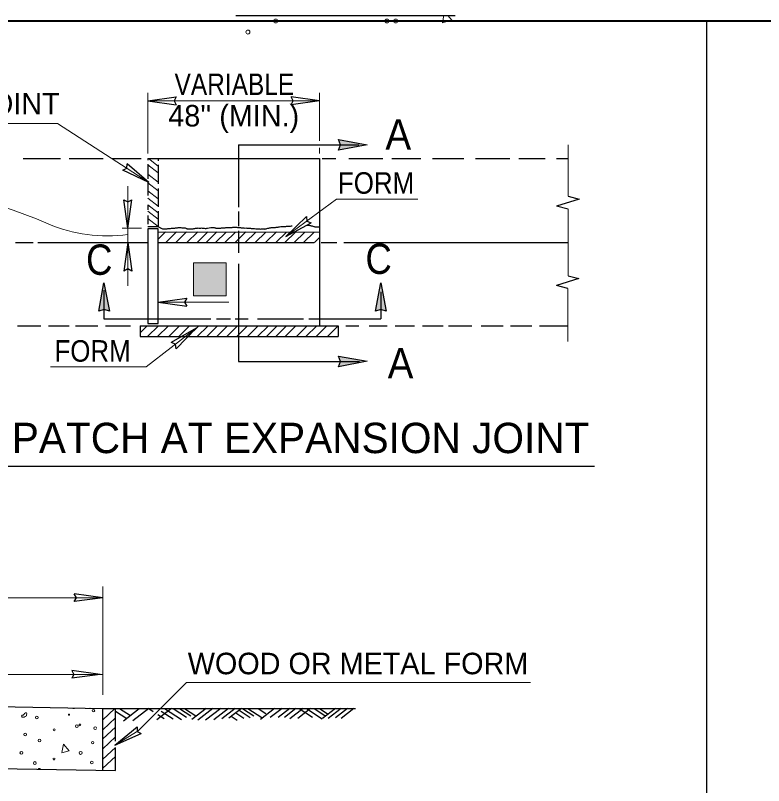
# Model space of a CAD drawing. Extents: x 68 to 441, y -138 to 136.
# Drawn here: x 175.19 to 219.83, y 39 to 84.94 of the extents above; entities that cross this region are included whole.
import ezdxf
from ezdxf.enums import TextEntityAlignment as Align

# ---------------------------------------------------------------- set-up
doc = ezdxf.new("R2010")
doc.units = 0
doc.header["$LTSCALE"] = 0.51
doc.layers.add('1', color=7, linetype='Continuous', lineweight=13)

msp = doc.modelspace()

# ---------------------------------------------------------------- hatches: boundary and pattern name
at = {"layer": '1'}
for points in [[(194.4775, 76.9072), (194.5844, 77.2228), (194.4793, 77.5412), (196.1787, 77.2299)], [(185.8164, 68.2223), (187.767, 68.2223), (187.767, 70.1742), (185.8164, 70.1742)], [(180.7968, 67.2963), (180.4809, 67.4033), (180.1627, 67.2981), (180.4742, 68.9976)], [(197.3192, 67.2943), (197.0032, 67.4013), (196.6852, 67.2961), (196.9965, 68.9956)], [(194.477, 63.9865), (194.5839, 64.3023), (194.4787, 64.6205), (196.1782, 64.3094)]]:
    msp.add_hatch(color=256, dxfattribs=at).paths.add_polyline_path(points)

# ---------------------------------------------------------------- linework, layer by layer
at = {"layer": '1', "lineweight": 40}
msp.add_line((103.6603, 84.6188), (428.6647, 84.6188), dxfattribs=at)
at = {"layer": '1', "lineweight": 25}
for p, q in [((188.353, 84.9432), (201.4399, 84.943)), ((216.4217, 84.6188), (216.4214, -120.384)), ((183.0886, 79.8481), (184.7916, 80.0821)), ((193.3448, 79.8481), (191.6418, 80.0821)), ((183.0886, 79.8481), (184.7916, 79.6141)), ((193.3448, 79.8481), (191.6418, 79.6141)), ((188.4958, 77.2279), (188.4953, 73.5053)), ((188.4958, 77.2279), (195.6957, 77.2277)), ((175.6541, 76.4026), (177.8879, 76.4023)), ((178.4012, 76.4026), (180.4241, 76.4026)), ((180.9675, 76.4023), (182.6881, 76.4021)), ((183.0886, 76.4023), (193.3446, 76.4018)), ((183.0886, 76.4023), (183.0886, 76.3057)), ((183.7142, 76.4023), (183.7142, 76.2719)), ((193.3446, 76.4018), (193.3431, 66.4252)), ((193.5054, 76.4016), (194.3103, 76.4018)), ((195.0952, 76.4018), (197.1176, 76.4018)), ((197.6612, 76.4016), (199.3818, 76.4016)), ((200.0762, 76.4016), (201.9477, 76.4016)), ((202.6421, 76.4016), (204.6947, 76.4013)), ((205.2382, 76.4013), (206.808, 76.4013)), ((207.4723, 76.4013), (208.1501, 76.4013)), ((183.1535, 74.9762), (181.8506, 76.0974)), ((183.0886, 76.0774), (183.0883, 75.1972)), ((183.714, 76.0265), (183.714, 74.9012)), ((183.1535, 74.9762), (181.5964, 75.7045)), ((183.0883, 75.0028), (183.0883, 74.2073)), ((183.7138, 74.6218), (183.7138, 73.5218)), ((181.898, 72.2465), (181.664, 73.9495)), ((181.898, 72.2465), (182.132, 73.9495)), ((183.0881, 73.6449), (183.0881, 73.3439)), ((208.1662, 73.3885), (207.4813, 73.5712)), ((183.7138, 73.2596), (183.7138, 72.354)), ((188.4953, 73.2541), (188.4953, 72.3802)), ((183.0881, 73.0142), (183.0881, 72.4924)), ((191.3217, 71.7519), (192.5571, 72.9472)), ((183.0881, 72.354), (183.7138, 72.354)), ((191.3217, 71.7519), (192.8337, 72.5697)), ((191.6722, 72.388), (191.7153, 72.3915)), ((183.7138, 72.023), (193.3438, 72.0225)), ((188.4953, 72.0962), (188.4951, 70.7748)), ((175.2015, 71.3895), (176.2584, 71.3895)), ((176.53, 71.3893), (183.0875, 71.3893)), ((181.8978, 71.3893), (181.6637, 69.6863)), ((181.8978, 71.3893), (182.1317, 69.6863)), ((183.7135, 71.3893), (193.0126, 71.389)), ((193.4352, 71.3888), (194.371, 71.3888)), ((194.7936, 71.3885), (208.1662, 71.3882)), ((180.4764, 68.5482), (180.4762, 66.847)), ((196.9988, 68.4572), (196.9985, 66.8476)), ((208.1536, 68.6432), (207.4688, 68.8259)), ((183.7133, 67.8318), (185.4163, 68.0658)), ((183.7133, 67.8318), (185.4163, 67.5978)), ((180.4762, 66.847), (186.8568, 66.8473)), ((187.1993, 66.8473), (188.0312, 66.8473)), ((188.3, 66.847), (189.083, 66.847)), ((189.6456, 66.847), (192.3863, 66.8473)), ((192.7043, 66.8473), (196.9985, 66.8476)), ((175.307, 66.4259), (176.7062, 66.4259)), ((177.1633, 66.4257), (178.3978, 66.4262)), ((178.7787, 66.4259), (180.1047, 66.4259)), ((180.5771, 66.4259), (182.0516, 66.4262)), ((182.6307, 66.4257), (182.6307, 65.7919)), ((185.9858, 66.2845), (184.4947, 65.4292)), ((185.9858, 66.2845), (184.7807, 65.0587)), ((185.4897, 65.7914), (186.1288, 66.4254)), ((194.9021, 66.4254), (195.6912, 66.4254)), ((196.3098, 66.4254), (197.368, 66.4254)), ((197.8522, 66.4252), (199.0002, 66.4252)), ((199.4843, 66.4252), (200.7131, 66.4252)), ((201.0421, 66.4252), (202.4232, 66.4249)), ((202.9792, 66.4249), (204.2943, 66.4249)), ((204.7387, 66.4249), (206.0142, 66.4249)), ((206.4589, 66.4249), (208.1536, 66.4244)), ((182.6307, 65.7919), (194.4561, 65.7914)), ((168.1248, 58.0463), (209.7433, 58.0451)), ((180.4024, 50.2059), (178.6994, 50.4399)), ((180.4024, 50.2059), (178.6994, 49.9719)), ((180.254, 45.632), (178.551, 45.866)), ((180.254, 45.632), (178.551, 45.398)), ((180.4024, 39.9061), (180.4024, 43.5957)), ((181.1663, 41.6408), (181.1666, 43.5955)), ((181.1666, 43.446), (181.8474, 43.0063)), ((181.4108, 43.5955), (182.0644, 43.1734)), ((182.5783, 43.5688), (181.638, 42.8452)), ((183.1618, 43.5955), (182.2053, 42.8595)), ((183.1454, 43.5957), (183.4044, 43.4283)), ((184.5142, 43.5957), (183.6308, 42.9159)), ((183.6853, 43.2472), (184.0659, 43.0012)), ((183.8854, 43.4427), (184.6138, 42.9725)), ((184.0968, 43.5955), (185.1044, 42.9451)), ((184.6012, 43.5955), (185.3933, 43.0843)), ((184.9781, 43.5955), (185.6599, 43.1555)), ((185.2833, 43.5955), (185.9579, 43.1601)), ((186.5676, 43.5957), (185.7168, 42.9411)), ((186.9748, 43.5955), (186.0837, 42.9101)), ((187.4447, 43.5957), (186.5427, 42.9016)), ((187.9078, 43.5957), (187.0415, 42.929)), ((188.3121, 43.5955), (187.5077, 42.9766)), ((188.6767, 43.5955), (187.9204, 43.0133)), ((188.3365, 43.3338), (188.8233, 43.0193)), ((188.5412, 43.4913), (189.1993, 43.0664)), ((188.7379, 43.5955), (189.4248, 43.152)), ((189.0684, 43.5955), (189.8868, 43.0672)), ((189.6693, 43.5957), (190.1364, 43.2942)), ((190.6547, 43.5957), (189.8109, 42.9461)), ((191.1042, 43.5957), (190.4014, 43.0548)), ((191.5723, 43.5957), (190.8759, 43.0594)), ((191.9335, 43.5957), (191.2388, 43.0609)), ((192.3662, 43.5955), (191.5688, 42.9818)), ((192.8094, 43.5957), (192.0412, 43.0042)), ((192.1208, 43.5957), (192.922, 43.0782)), ((192.563, 43.5955), (193.5027, 42.9889)), ((193.0106, 43.5957), (193.7067, 43.1463)), ((193.3441, 43.5955), (193.8587, 43.2635)), ((194.2904, 43.5955), (193.5064, 42.9919)), ((194.6207, 43.5955), (193.848, 43.0007)), ((195.0086, 43.5955), (194.2882, 43.041)), ((195.3929, 43.5957), (194.6229, 43.003)), ((188.0747, 43.1323), (188.4298, 42.9031)), ((181.1252, 41.409), (182.4516, 42.5024)), ((181.1252, 41.409), (182.6974, 42.1042)), ((181.1663, 39.8918), (181.1663, 41.2235)), ((153.6993, 40.4127), (181.1663, 39.8918))]:
    msp.add_line(p, q, dxfattribs=at)
at = {"layer": '1'}
for p, q in [((200.6685, 84.5284), (200.7475, 84.943)), ((183.0886, 80.3316), (183.0886, 76.6981)), ((193.3446, 80.3311), (193.3446, 77.4617)), ((183.0886, 79.8481), (193.3448, 79.8481)), ((208.1662, 74.1653), (208.1662, 77.2161)), ((193.3446, 77.0472), (193.3446, 76.6978)), ((183.1242, 76.4023), (183.714, 75.9553)), ((183.0883, 76.0308), (183.714, 75.5568)), ((183.0883, 75.4675), (183.714, 74.9936)), ((183.0883, 74.947), (183.714, 74.4731)), ((181.898, 74.754), (181.898, 72.2465)), ((183.0883, 74.4843), (183.714, 74.0104)), ((183.0883, 74.0412), (183.7138, 73.5672)), ((183.0881, 73.6407), (183.7138, 73.1667)), ((183.0881, 73.2702), (183.714, 72.7963)), ((208.1662, 73.3885), (208.1662, 69.4167)), ((183.0881, 72.8279), (183.7138, 72.354)), ((181.5577, 72.2467), (182.7251, 72.2467)), ((181.8978, 72.2467), (181.8978, 68.8104)), ((183.7138, 71.5987), (184.1414, 72.0228)), ((184.1643, 71.389), (184.8032, 72.0228)), ((184.7628, 71.3888), (185.4017, 72.0228)), ((185.4301, 71.389), (186.0687, 72.0228)), ((186.0279, 71.389), (186.6668, 72.0228)), ((186.5728, 71.3888), (187.2117, 72.0228)), ((187.1293, 71.3888), (187.7682, 72.0225)), ((187.6893, 71.3888), (188.3282, 72.0225)), ((188.2985, 71.3888), (188.9373, 72.0228)), ((188.8967, 71.3888), (189.5358, 72.0225)), ((189.4938, 71.3888), (190.1329, 72.0225)), ((190.1243, 71.3885), (190.7634, 72.0228)), ((190.7284, 71.3888), (191.3675, 72.0225)), ((191.2637, 71.3885), (191.9028, 72.0225)), ((191.8195, 71.3885), (192.4586, 72.0225)), ((192.3752, 71.3885), (193.0143, 72.0225)), ((193.0422, 71.3885), (193.3438, 71.6877)), ((208.1536, 68.6432), (208.1536, 65.4942)), ((183.7133, 67.8318), (187.9231, 67.8318)), ((182.6307, 66.0013), (183.0583, 66.4257)), ((183.0812, 65.7917), (183.7203, 66.4257)), ((183.6797, 65.7917), (184.3188, 66.4254)), ((184.3471, 65.7917), (184.9858, 66.4254)), ((184.9448, 65.7917), (185.5839, 66.4257)), ((186.0462, 65.7914), (186.6853, 66.4254)), ((186.6063, 65.7914), (187.2453, 66.4254)), ((187.2157, 65.7917), (187.8545, 66.4254)), ((187.814, 65.7914), (188.4527, 66.4254)), ((188.411, 65.7914), (189.0498, 66.4254)), ((189.0415, 65.7914), (189.6803, 66.4254)), ((189.6456, 65.7914), (190.2844, 66.4254)), ((190.1809, 65.7914), (190.8197, 66.4252)), ((190.7367, 65.7914), (191.3755, 66.4252)), ((191.2924, 65.7914), (191.9315, 66.4252)), ((191.9592, 65.7912), (192.5983, 66.4252)), ((192.5308, 65.7914), (193.1699, 66.4254)), ((193.1442, 65.7912), (193.7835, 66.4254)), ((193.8173, 65.7914), (194.4563, 66.4252)), ((180.4027, 50.8694), (180.4024, 44.4117)), ((129.8402, 50.2057), (180.4024, 50.2059)), ((152.9865, 45.632), (180.4024, 45.6322)), ((185.3999, 45.1522), (205.9296, 45.1525)), ((180.4022, 42.9297), (181.1306, 43.5955)), ((180.4024, 42.3338), (181.1666, 43.0324)), ((180.4024, 41.7931), (181.1666, 42.4918)), ((180.4022, 41.2006), (181.1666, 41.8993)), ((180.4022, 40.5783), (181.1666, 41.2771)), ((180.4024, 40.0287), (181.1666, 40.7274))]:
    msp.add_line(p, q, dxfattribs=at)
for points in [[(200.9959, 84.943), (201.2337, 84.6538), (200.6528, 84.4967)], [(183.1535, 74.9762), (177.7042, 78.5005), (162.4721, 78.5005)], [(191.3217, 71.7519), (194.3527, 73.9729), (199.2114, 73.9732)], [(185.9858, 66.2845), (182.9977, 63.9779), (177.2811, 63.9777)], [(181.1252, 41.409), (182.5157, 42.267), (185.3999, 45.1522)], [(175.8472, 43.1603), (175.7767, 43.1248), (175.7177, 43.0896), (175.6586, 43.0778), (175.5998, 43.0775), (175.5645, 43.1367), (175.6, 43.1953), (175.6586, 43.2077), (175.7059, 43.2544), (175.7412, 43.3015), (175.7883, 43.337), (175.8472, 43.337), (175.8706, 43.2781), (175.8593, 43.2192)], [(175.86, 43.2169), (175.8459, 43.1616), (175.8441, 43.1601)], [(177.9675, 40.9692), (178.0616, 41.4641), (178.3916, 41.0637), (177.9557, 40.9456)]]:
    msp.add_lwpolyline(points, dxfattribs=at)
at = {"layer": '1', "lineweight": 25}
for points in [[(184.7916, 80.0821), (184.6598, 79.8457), (184.7916, 79.6141)], [(191.6418, 79.6141), (191.7736, 79.8505), (191.6418, 80.0821)], [(181.5964, 75.7045), (181.8354, 75.8314), (181.8506, 76.0974)], [(208.1662, 74.1653), (208.8297, 73.9882), (207.4813, 73.5712)], [(181.664, 73.9495), (181.9004, 73.8178), (182.132, 73.9495)], [(192.5571, 72.9472), (192.5905, 72.6787), (192.8337, 72.5697)], [(188.4951, 70.1197), (188.4951, 64.3072), (195.7183, 64.3072)], [(182.1317, 69.6863), (181.8953, 69.818), (181.6637, 69.6863)], [(208.1662, 69.4167), (208.8171, 69.243), (207.4688, 68.8259)], [(185.4163, 68.0658), (185.2846, 67.8294), (185.4163, 67.5978)], [(182.6307, 66.4257), (194.4563, 66.4252), (194.4561, 65.7912)], [(184.7807, 65.0587), (184.7405, 65.3263), (184.4947, 65.4292)], [(178.6994, 49.9719), (178.8312, 50.2083), (178.6994, 50.4399)], [(178.551, 45.866), (178.6827, 45.6296), (178.551, 45.398)], [(154.2832, 44.0911), (180.4024, 43.5957), (195.4898, 43.5957)], [(182.4516, 42.5024), (182.4637, 42.2321), (182.6974, 42.1042)]]:
    msp.add_lwpolyline(points, dxfattribs=at)
for points in [[(194.4775, 76.9072), (194.5844, 77.2228), (194.4793, 77.5412), (196.1787, 77.2299)], [(183.0867, 66.5687), (183.7132, 66.5687), (183.7138, 72.212), (183.0881, 72.212)], [(180.7968, 67.2963), (180.4809, 67.4033), (180.1627, 67.2981), (180.4742, 68.9976)], [(197.3192, 67.2943), (197.0032, 67.4013), (196.6852, 67.2961), (196.9965, 68.9956)], [(194.477, 63.9865), (194.5839, 64.3023), (194.4787, 64.6205), (196.1782, 64.3094)]]:
    msp.add_lwpolyline(points, close=True, dxfattribs=at)
at = {"layer": '1'}
msp.add_lwpolyline([(185.8164, 68.2223), (187.767, 68.2223), (187.767, 70.1742), (185.8164, 70.1742)], close=True, dxfattribs=at)
for centre, radius in [((190.7196, 84.6111), 0.1163), ((197.3669, 84.6111), 0.1163), ((197.8814, 84.6111), 0.1163), ((189.0646, 83.9516), 0.1204), ((178.3881, 43.2297), 0.0359), ((179.8492, 43.4626), 0.0727), ((176.4705, 43.0564), 0.0779), ((177.4978, 42.3277), 0.0566), ((178.854, 42.5426), 0.0765), ((179.0424, 42.6143), 0.0553), ((175.7757, 42.0407), 0.0833), ((176.6257, 41.6885), 0.0777), ((179.7997, 41.5611), 0.0727), ((175.5504, 40.9534), 0.0872), ((179.0843, 40.9478), 0.0882), ((176.3551, 40.3437), 0.0833)]:
    msp.add_circle(centre, radius, dxfattribs=at)
for centre, radius, start, end in [((165.9487, 47.2581), 27.6177, 66.08843, 90.92986), ((180.6791, 80.8257), 9.0405, 246.97394, 277.74728), ((178.6569, 43.6529), 0.0609, 202.32866, 335.49777), ((179.64, 43.6771), 0.0829, 232.78248, 305.04394), ((179.953, 42.4253), 0.0833, 11.57249, 348.42809), ((177.4978, 40.5842), 0.0566, 120.61462, 59.3854), ((179.7542, 40.3752), 0.0833, 11.54344, 348.45714), ((176.6257, 39.945), 0.0777, 23.8271, 153.99933)]:
    msp.add_arc(centre, radius, start, end, dxfattribs=at)
at = {"layer": '1', "lineweight": 25}
for points in [[(183.7138, 72.354), (183.7648, 72.3203), (183.8412, 72.278), (183.892, 72.244), (183.9594, 72.2186), (184.0272, 72.2103), (184.0946, 72.2017), (184.188, 72.2103), (184.2554, 72.2186), (184.3314, 72.2272), (184.4074, 72.2354), (184.5008, 72.2442), (184.6106, 72.2526), (184.6952, 72.2611), (184.7968, 72.2777), (184.8728, 72.278), (184.9406, 72.2862), (185.0252, 72.2862), (185.118, 72.278), (185.1857, 72.278), (185.2703, 72.2694), (185.3548, 72.2523), (185.414, 72.2272), (185.4818, 72.2186), (185.5662, 72.2103), (185.6508, 72.21), (185.7268, 72.2186), (185.8032, 72.2188), (185.8706, 72.2272), (185.9386, 72.2442), (186.0566, 72.2611), (186.1412, 72.2608), (186.2512, 72.2611), (186.3274, 72.2611), (186.4203, 72.2526), (186.5051, 72.2354), (186.5812, 72.2357), (186.6572, 72.2526), (186.8432, 72.2862), (186.9194, 72.2865), (186.9954, 72.2862), (187.0886, 72.2777), (187.1562, 72.2608), (187.2322, 72.244), (187.3168, 72.244), (187.3846, 72.2526), (187.4522, 72.2608), (187.5282, 72.2694), (187.6128, 72.2694), (187.706, 72.2777), (187.7988, 72.2865), (187.8837, 72.2948), (187.9682, 72.2948), (188.0697, 72.2948), (188.1626, 72.3032), (188.2388, 72.3032), (188.3063, 72.3032), (188.408, 72.3034), (188.4926, 72.2948), (188.5688, 72.2862), (188.6614, 72.278), (188.7546, 72.2694), (188.89, 72.2608), (189, 72.2611), (189.1014, 72.2526), (189.2197, 72.244), (189.2874, 72.2357), (189.372, 72.2354), (189.4566, 72.2272), (189.6257, 72.2103), (189.7526, 72.2017), (189.8626, 72.2017), (189.9554, 72.2019), (190.0317, 72.2017), (190.0994, 72.2017), (190.1923, 72.2354), (190.3108, 72.2611), (190.4037, 72.278), (190.4882, 72.2862), (190.5814, 72.2948), (190.6828, 72.2948), (190.7506, 72.3032), (190.8774, 72.32), (190.9534, 72.3371), (191.0888, 72.354), (191.1988, 72.3542), (191.2917, 72.3542), (191.3678, 72.3626), (191.4692, 72.3708), (191.5368, 72.3708), (191.6722, 72.388)], [(192.5902, 72.425), (192.6579, 72.4248), (192.7294, 72.4207), (192.8034, 72.4061), (192.8893, 72.3857), (192.9914, 72.355), (193.0572, 72.3407), (193.1286, 72.3303), (193.2188, 72.3286), (193.2925, 72.3263)]]:
    msp.add_spline(points, degree=3, dxfattribs=at)

# ---------------------------------------------------------------- texts
at = {"layer": '1'}
for s, height, width, p in [('VARIABLE ', 1.284, 0.85, (188.4591, 80.1929)), ('A', 1.812, 0.95, (198.036, 76.9377)), ('FORM', 1.284, 0.9, (196.7105, 74.3054)), ('C', 1.812, 0.9, (180.1951, 69.4677)), ('C', 1.812, 0.9, (196.8655, 69.5201)), ('FORM', 1.284, 0.9, (179.7958, 64.2865)), ('A', 1.812, 0.95, (198.1727, 63.289))]:
    msp.add_text(s, height=height, dxfattribs=dict(at, width=width)).set_placement(p, align=Align.CENTER)
for s, height, p in [('EXPANSION JOINT', 1.284, (170.1074, 79.0331)), ("48'' (MIN.) ", 1.284, (188.457, 78.3167)), ('PLAN PATCH AT EXPANSION JOINT', 1.812, (188.7069, 58.8314)), ('WOOD OR METAL FORM', 1.284, (195.6342, 45.6406))]:
    msp.add_text(s, height=height, dxfattribs=at).set_placement(p, align=Align.CENTER)

doc.saveas('drawing.dxf')
